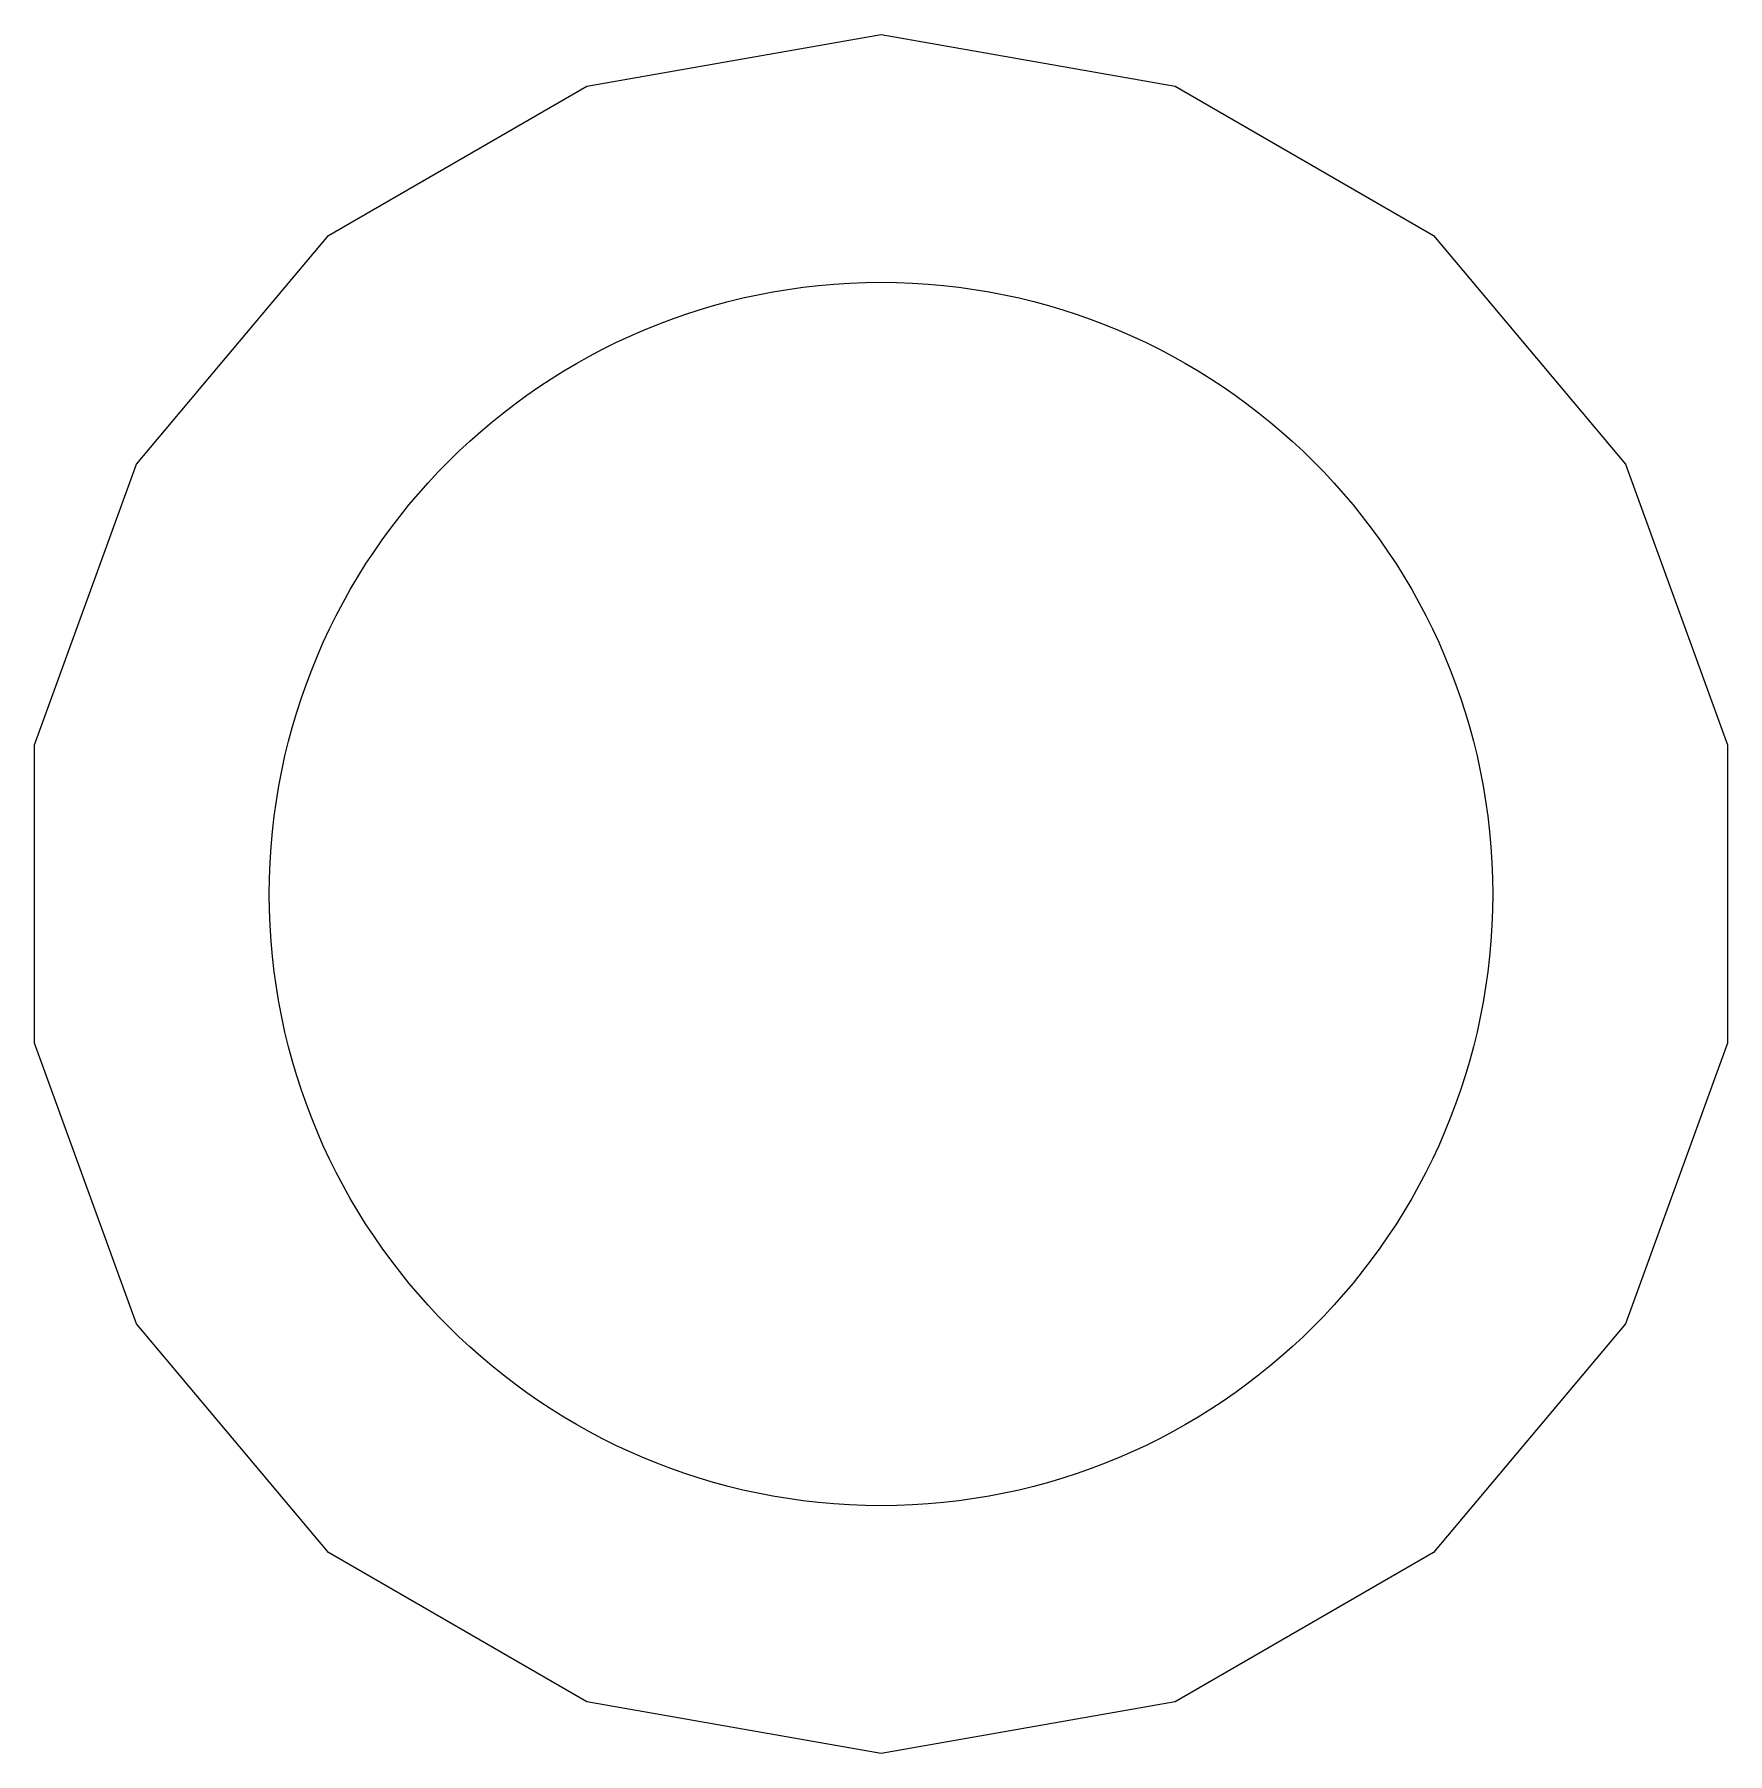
# Model space of a CAD drawing. Extents: x 37 to 203, y -145 to -25.
# Drawn here: x 98.27 to 101.73, y -46.007 to -42.493 of the extents above; entities that cross this region are included whole.
import ezdxf

# ---------------------------------------------------------------- set-up
doc = ezdxf.new("R2010")
doc.units = 0
doc.header["$MEASUREMENT"] = 0
doc.layers.add('BLACK', color=7, linetype='CONTINUOUS')

msp = doc.modelspace()

# ---------------------------------------------------------------- linework, layer by layer
at = {"layer": 'Black'}
for p, q in [((99.3992, -42.5993), (100, -42.4933)), ((100, -42.4933), (100.601, -42.5993)), ((98.8708, -42.9043), (99.3992, -42.5993)), ((100.601, -42.5993), (101.129, -42.9043)), ((98.4787, -43.3717), (98.8708, -42.9043)), ((101.129, -42.9043), (101.521, -43.3717)), ((98.27, -43.945), (98.4787, -43.3717)), ((101.521, -43.3717), (101.73, -43.945)), ((98.27, -44.555), (98.27, -43.945)), ((101.73, -43.945), (101.73, -44.555)), ((98.4787, -45.1283), (98.27, -44.555)), ((101.73, -44.555), (101.521, -45.1283)), ((98.8708, -45.5957), (98.4787, -45.1283)), ((101.521, -45.1283), (101.129, -45.5957)), ((99.3992, -45.9007), (98.8708, -45.5957)), ((101.129, -45.5957), (100.601, -45.9007)), ((100, -46.0067), (99.3992, -45.9007)), ((100.601, -45.9007), (100, -46.0067))]:
    msp.add_line(p, q, dxfattribs=at)
msp.add_circle((100, -44.25), 1.25, dxfattribs=at)

doc.saveas('drawing.dxf')
